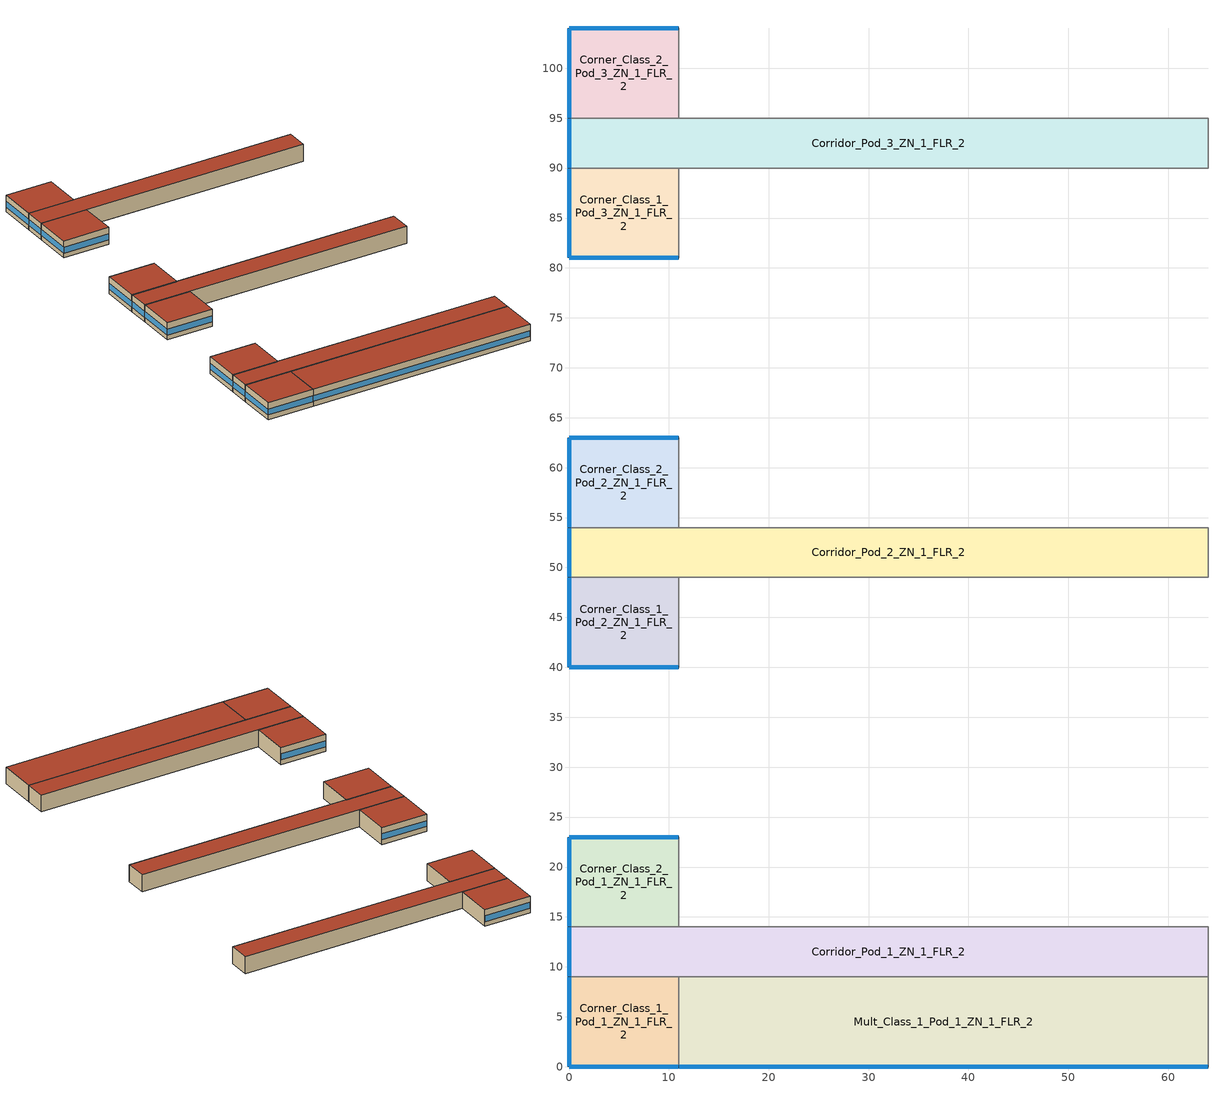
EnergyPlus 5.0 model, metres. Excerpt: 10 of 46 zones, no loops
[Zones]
Corner_Class_1_Pod_1_ZN_1_FLR_2
 floor to Corner_Class_1_Pod_1_ZN_1_FLR_1 (INT-FLOOR-TOPSIDE): 0,9 11,9 11,0 0,0 z4
 wall outside (Steel Frame Non-res Ext Wall): 0,9 0,0 11,0 z4:8
 wall to Mult_Class_1_Pod_1_ZN_1_FLR_2 (int-walls): 11,0 11,9 z4:8
 wall to Corridor_Pod_1_ZN_1_FLR_2 (int-walls): 11,9 0,9 z4:8
 window (Window Non-res Fixed): 0.05,0 10.95,0 z5.1:6.51; 0,8.95 0,0.05 z5.1:6.52
 roof outside (IEAD Non-res Roof): 0,0 11,0 11,9 0,9 z8
Corner_Class_1_Pod_2_ZN_1_FLR_2
 floor to Corner_Class_1_Pod_2_ZN_1_FLR_1 (INT-FLOOR-TOPSIDE): 0,49 11,49 11,40 0,40 z4
 wall outside (Steel Frame Non-res Ext Wall): 0,49 0,40 11,40 z4:8
 wall to Mult_Class_1_Pod_2_ZN_1_FLR_2 (int-walls): 11,40 11,49 z4:8
 wall to Corridor_Pod_2_ZN_1_FLR_2 (int-walls): 11,49 0,49 z4:8
 window (Window Non-res Fixed): 0.05,40 10.95,40 z5.1:6.51; 0,48.95 0,40.05 z5.1:6.52
 roof outside (IEAD Non-res Roof): 0,40 11,40 11,49 0,49 z8
Corner_Class_1_Pod_3_ZN_1_FLR_2
 floor to Corner_Class_1_Pod_3_ZN_1_FLR_1 (INT-FLOOR-TOPSIDE): 0,90 11,90 11,81 0,81 z4
 wall outside (Steel Frame Non-res Ext Wall): 0,90 0,81 11,81 z4:8
 wall to Mult_Class_1_Pod_3_ZN_1_FLR_2 (int-walls): 11,81 11,90 z4:8
 wall to Corridor_Pod_3_ZN_1_FLR_2 (int-walls): 11,90 0,90 z4:8
 window (Window Non-res Fixed): 0.05,81 10.95,81 z5.1:6.51; 0,89.95 0,81.05 z5.1:6.52
 roof outside (IEAD Non-res Roof): 0,81 11,81 11,90 0,90 z8
Corner_Class_2_Pod_1_ZN_1_FLR_2
 floor to Corner_Class_2_Pod_1_ZN_1_FLR_1 (INT-FLOOR-TOPSIDE): 0,23 11,23 11,14 0,14 z4
 wall outside (Steel Frame Non-res Ext Wall): 11,23 0,23 0,14 z4:8
 wall to Corridor_Pod_1_ZN_1_FLR_2 (int-walls): 0,14 11,14 z4:8
 wall to Mult_Class_2_Pod_1_ZN_1_FLR_2 (int-walls): 11,14 11,23 z4:8
 window (Window Non-res Fixed): 10.95,23 0.05,23 z5.1:6.51; 0,22.95 0,14.05 z5.1:6.52
 roof outside (IEAD Non-res Roof): 0,14 11,14 11,23 0,23 z8
Corner_Class_2_Pod_2_ZN_1_FLR_2
 floor to Corner_Class_2_Pod_2_ZN_1_FLR_1 (INT-FLOOR-TOPSIDE): 0,63 11,63 11,54 0,54 z4
 wall outside (Steel Frame Non-res Ext Wall): 11,63 0,63 0,54 z4:8
 wall to Corridor_Pod_2_ZN_1_FLR_2 (int-walls): 0,54 11,54 z4:8
 wall to Mult_Class_2_Pod_2_ZN_1_FLR_2 (int-walls): 11,54 11,63 z4:8
 window (Window Non-res Fixed): 10.95,63 0.05,63 z5.1:6.51; 0,62.95 0,54.05 z5.1:6.52
 roof outside (IEAD Non-res Roof): 0,54 11,54 11,63 0,63 z8
Corner_Class_2_Pod_3_ZN_1_FLR_2
 floor to Corner_Class_2_Pod_3_ZN_1_FLR_1 (INT-FLOOR-TOPSIDE): 0,104 11,104 11,95 0,95 z4
 wall outside (Steel Frame Non-res Ext Wall): 11,104 0,104 0,95 z4:8
 wall to Corridor_Pod_3_ZN_1_FLR_2 (int-walls): 0,95 11,95 z4:8
 wall to Mult_Class_2_Pod_3_ZN_1_FLR_2 (int-walls): 11,95 11,104 z4:8
 window (Window Non-res Fixed): 10.95,104 0.05,104 z5.1:6.51; 0,103.95 0,95.05 z5.1:6.52
 roof outside (IEAD Non-res Roof): 0,95 11,95 11,104 0,104 z8
Corridor_Pod_1_ZN_1_FLR_2
 floor to Corridor_Pod_1_ZN_1_FLR_1 (INT-FLOOR-TOPSIDE): 0,14 64,14 64,9 0,9 z4
 wall outside (Steel Frame Non-res Ext Wall): 0,14 0,9 z4:8
 wall to Mult_Class_1_Pod_1_ZN_1_FLR_2 (int-walls): 11,9 64,9 z4:8
 wall to Lobby_ZN_1_FLR_2 (int-walls): 64,9 64,14 z4:8
 wall to Mult_Class_2_Pod_1_ZN_1_FLR_2 (int-walls): 64,14 11,14 z4:8
 window (Window Non-res Fixed): 0,13.95 0,9.05 z5.1:6.53
 roof outside (IEAD Non-res Roof): 0,9 64,9 64,14 0,14 z8
Corridor_Pod_2_ZN_1_FLR_2
 floor to Corridor_Pod_2_ZN_1_FLR_1 (INT-FLOOR-TOPSIDE): 0,54 64,54 64,49 0,49 z4
 wall outside (Steel Frame Non-res Ext Wall): 0,54 0,49 z4:8
 wall to Mult_Class_1_Pod_2_ZN_1_FLR_2 (int-walls): 11,49 64,49 z4:8
 wall to Main_Corridor_ZN_1_FLR_2 (int-walls): 64,49 64,54 z4:8
 wall to Mult_Class_2_Pod_2_ZN_1_FLR_2 (int-walls): 64,54 11,54 z4:8
 window (Window Non-res Fixed): 0,53.95 0,49.05 z5.1:6.53
 roof outside (IEAD Non-res Roof): 0,49 64,49 64,54 0,54 z8
Corridor_Pod_3_ZN_1_FLR_2
 floor to Corridor_Pod_3_ZN_1_FLR_1 (INT-FLOOR-TOPSIDE): 0,95 64,95 64,90 0,90 z4
 wall outside (Steel Frame Non-res Ext Wall): 0,95 0,90 z4:8
 wall to Mult_Class_1_Pod_3_ZN_1_FLR_2 (int-walls): 11,90 64,90 z4:8
 wall to Bathrooms_ZN_1_FLR_2 (int-walls): 64,90 64,95 z4:8
 wall to Mult_Class_2_Pod_3_ZN_1_FLR_2 (int-walls): 64,95 11,95 z4:8
 window (Window Non-res Fixed): 0,94.95 0,90.05 z5.1:6.53
 roof outside (IEAD Non-res Roof): 0,90 64,90 64,95 0,95 z8
Mult_Class_1_Pod_1_ZN_1_FLR_2
 floor to Mult_Class_1_Pod_1_ZN_1_FLR_1 (INT-FLOOR-TOPSIDE): 11,9 64,9 64,0 11,0 z4
 wall outside (Steel Frame Non-res Ext Wall): 11,0 64,0 z4:8
 wall to Lobby_ZN_1_FLR_2 (int-walls): 64,0 64,9 z4:8
 window (Window Non-res Fixed): 11.05,0 63.95,0 z5.1:6.5
 roof outside (IEAD Non-res Roof): 11,0 64,0 64,9 11,9 z8
[Building]
Ref Bldg Secondary School New2004_v1.3_5.0: North Axis=0; Terrain=City; Loads Convergence Tolerance Value=0.04; Temperature Convergence Tolerance Value=0.2; Solar Distribution=FullInteriorAndExterior; Maximum Number of Warmup Days=25
[Site:Location]
USA NV-LAS VEGAS: Latitude {deg}=36.07; Longitude {deg}=-115.17; Time Zone {hr}=-8; Elevation {m}=664
[SizingPeriod:DesignDay] Barometric Pressure {Pa}=93598; Rain {0-no,1-yes}=0; Snow on ground {0-no,1-yes}=0; Day of Month=21; Daylight Savings Time Indicator=0; Humidity Indicating Type=WetBulb
Name | Maximum Dry-Bulb Temperature {C} | Daily Temp Range {C} | Humidity Indicating Conditions at Maximum Dry-Bulb | Wind Speed {m/s} design conditions vs. traditional 6.71 m/s (15 mph) | Wind Direction {Degrees; N=0, S=180} | Clearness {0.0 to 1.1} | Month | Day Type | Wind Speed {m/s} design conditions vs. traditional 3.35 m/s (7mph)
LAS_VEGAS Ann Htg 99.6% Condns DB | -1.7 | 0 | -1.7 | 3.1 | 240 | 0 | 1 | WinterDesignDay
LAS_VEGAS Ann Clg .4% Condns WB=>MDB | 34.7 | 13.6 | 21.9 |  | 230 | 1 | 7 | SummerDesignDay | 5.3
[Site:WaterMainsTemperature]
Calculation Method=CORRELATION; Annual Average Outdoor Air Temperature {C}=19.48; Maximum Difference In Monthly Average Outdoor Air Temperatures {deltaC}=25.6
[Site:GroundTemperature:BuildingSurface]
18.89, 18.889, 18.895, 20.344, 20.899, 20.929, 20.753, 20.826, 21.013, 20.868, 19.246, 18.923
[Construction]
Steel Frame Non-res Ext Wall: Wood Siding, Steel Frame NonRes Wall Insulation, 1/2IN Gypsum
IEAD Non-res Roof: Roof Membrane, IEAD NonRes Roof Insulation, Metal Decking
int-walls: 1/2IN Gypsum, 1/2IN Gypsum
INT-FLOOR-TOPSIDE: MAT-CC05 4 HW CONCRETE, CP02 CARPET PAD
Window Non-res Fixed: NonRes Fixed Assembly Window
InteriorFurnishings: Std Wood 6inch
[Material] Thermal Absorptance=0.9
Name | Roughness | Thickness {m} | Conductivity {W/m-K} | Density {kg/m3} | Specific Heat {J/kg-K} | Solar Absorptance | Visible Absorptance | Density | Specific Heat | Visible Absorptance! Common Materials
Steel Frame NonRes Wall Insulation | MediumRough | 0.0539159 | 0.049 | 265 | 836.8 | 0.7 | 0.7
IEAD NonRes Roof Insulation | MediumRough | 0.124663 | 0.049 |  |  | 0.7 | 0.7 | 265 | 836.8
Std Wood 6inch | MediumSmooth | 0.15 | 0.12 | 540 | 1210 | 0.7 |  |  |  | 0.7
Wood Siding | MediumSmooth | 0.01 | 0.11 | 544.62 | 1210 | 0.78 | 0.78
1/2IN Gypsum | Smooth | 0.0127 | 0.16 | 784.9 | 830 | 0.92 | 0.92
Roof Membrane | VeryRough | 0.0095 | 0.16 | 1121.29 | 1460 | 0.7 | 0.7
Metal Decking | MediumSmooth | 0.0015 | 45.006 | 7680 | 418.4 | 0.7 | 0.3
MAT-CC05 4 HW CONCRETE | Rough | 0.1016 | 1.311 | 2240 | 836.8 | 0.7 | 0.7
[WindowMaterial:SimpleGlazingSystem]
NonRes Fixed Assembly Window: U-Factor=3.23646; Solar Heat Gain Coefficient=0.25
[Material:NoMass]
CP02 CARPET PAD: Roughness=VeryRough; Thermal Resistance {(m2-K)/W}=0.2165; Thermal Absorptance=0.9; Solar Absorptance=0.7; Visible Absorptance=0.8
[Zone] Type=1; Multiplier=1; Part of Total Floor Area=Yes
Corner_Class_1_Pod_1_ZN_1_FLR_2; Corner_Class_1_Pod_2_ZN_1_FLR_2; Corner_Class_1_Pod_3_ZN_1_FLR_2; Corner_Class_2_Pod_1_ZN_1_FLR_2; Corner_Class_2_Pod_2_ZN_1_FLR_2; Corner_Class_2_Pod_3_ZN_1_FLR_2; Corridor_Pod_1_ZN_1_FLR_2; Corridor_Pod_2_ZN_1_FLR_2; Corridor_Pod_3_ZN_1_FLR_2; Mult_Class_1_Pod_1_ZN_1_FLR_2
[People] Schedule=BLDG_OCC_SCH; Number of People Calculation Method=Area/Person; Fraction Radiant=0.3; User Specified Sensible Fraction=AUTOCALCULATE; Activity Level Schedule=ACTIVITY_SCH; Enable ASHRAE 55 Comfort Warnings=No; MRT Calculation=ZoneAveraged; Work Efficiency Schedule=WORK_EFF_SCH; Clothing Schedule=CLOTHING_SCH; Air Velocity Schedule=AIR_VELO_SCH; Thermal Comfort Report=FANGER
Name | Zone | Zone Area per Person
Corner_Class_1_Pod_1_ZN_1_FLR_2 People | Corner_Class_1_Pod_1_ZN_1_FLR_2 | 4
Corner_Class_1_Pod_2_ZN_1_FLR_2 People | Corner_Class_1_Pod_2_ZN_1_FLR_2 | 4
Corner_Class_1_Pod_3_ZN_1_FLR_2 People | Corner_Class_1_Pod_3_ZN_1_FLR_2 | 4
Corner_Class_2_Pod_1_ZN_1_FLR_2 People | Corner_Class_2_Pod_1_ZN_1_FLR_2 | 4
Corner_Class_2_Pod_2_ZN_1_FLR_2 People | Corner_Class_2_Pod_2_ZN_1_FLR_2 | 4
Corner_Class_2_Pod_3_ZN_1_FLR_2 People | Corner_Class_2_Pod_3_ZN_1_FLR_2 | 4
Corridor_Pod_1_ZN_1_FLR_2 People | Corridor_Pod_1_ZN_1_FLR_2 | 10
Corridor_Pod_2_ZN_1_FLR_2 People | Corridor_Pod_2_ZN_1_FLR_2 | 10
Corridor_Pod_3_ZN_1_FLR_2 People | Corridor_Pod_3_ZN_1_FLR_2 | 10
Mult_Class_1_Pod_1_ZN_1_FLR_2 People | Mult_Class_1_Pod_1_ZN_1_FLR_2 | 4
[Lights] Schedule=BLDG_LIGHT_SCH; Design Level Calculation Method=Watts/Area; Return Air Fraction=0; Fraction Radiant=0.37; Fraction Visible=0.2; Fraction Replaceable=1; Return Air Fraction is Calculated from Plenum Temperature=No
Name | Zone | Watts per Zone Area {W/m2}
Corner_Class_1_Pod_1_ZN_1_FLR_2_Lights | Corner_Class_1_Pod_1_ZN_1_FLR_2 | 15.06
Corner_Class_1_Pod_2_ZN_1_FLR_2_Lights | Corner_Class_1_Pod_2_ZN_1_FLR_2 | 15.06
Corner_Class_1_Pod_3_ZN_1_FLR_2_Lights | Corner_Class_1_Pod_3_ZN_1_FLR_2 | 15.06
Corner_Class_2_Pod_1_ZN_1_FLR_2_Lights | Corner_Class_2_Pod_1_ZN_1_FLR_2 | 15.06
Corner_Class_2_Pod_2_ZN_1_FLR_2_Lights | Corner_Class_2_Pod_2_ZN_1_FLR_2 | 15.06
Corner_Class_2_Pod_3_ZN_1_FLR_2_Lights | Corner_Class_2_Pod_3_ZN_1_FLR_2 | 15.06
Corridor_Pod_1_ZN_1_FLR_2_Lights | Corridor_Pod_1_ZN_1_FLR_2 | 5.38
Corridor_Pod_2_ZN_1_FLR_2_Lights | Corridor_Pod_2_ZN_1_FLR_2 | 5.38
Corridor_Pod_3_ZN_1_FLR_2_Lights | Corridor_Pod_3_ZN_1_FLR_2 | 5.38
Mult_Class_1_Pod_1_ZN_1_FLR_2_Lights | Mult_Class_1_Pod_1_ZN_1_FLR_2 | 15.06
[ElectricEquipment] Schedule=BLDG_EQUIP_SCH; Design Level Calculation Method=Watts/Area; Fraction Latent=0; Fraction Radiant=0.5; Fraction Lost=0
Name | Zone | Watts per Zone Floor Area {W/m2}
Corner_Class_1_Pod_1_ZN_1_FLR_2_PlugMisc_Equip | Corner_Class_1_Pod_1_ZN_1_FLR_2 | 10
Corner_Class_1_Pod_2_ZN_1_FLR_2_PlugMisc_Equip | Corner_Class_1_Pod_2_ZN_1_FLR_2 | 10
Corner_Class_1_Pod_3_ZN_1_FLR_2_PlugMisc_Equip | Corner_Class_1_Pod_3_ZN_1_FLR_2 | 10
Corner_Class_2_Pod_1_ZN_1_FLR_2_PlugMisc_Equip | Corner_Class_2_Pod_1_ZN_1_FLR_2 | 10
Corner_Class_2_Pod_2_ZN_1_FLR_2_PlugMisc_Equip | Corner_Class_2_Pod_2_ZN_1_FLR_2 | 10
Corner_Class_2_Pod_3_ZN_1_FLR_2_PlugMisc_Equip | Corner_Class_2_Pod_3_ZN_1_FLR_2 | 10
Corridor_Pod_1_ZN_1_FLR_2_PlugMisc_Equip | Corridor_Pod_1_ZN_1_FLR_2 | 4
Corridor_Pod_2_ZN_1_FLR_2_PlugMisc_Equip | Corridor_Pod_2_ZN_1_FLR_2 | 4
Corridor_Pod_3_ZN_1_FLR_2_PlugMisc_Equip | Corridor_Pod_3_ZN_1_FLR_2 | 4
Mult_Class_1_Pod_1_ZN_1_FLR_2_PlugMisc_Equip | Mult_Class_1_Pod_1_ZN_1_FLR_2 | 10
[Exterior:Lights]
Exterior Facade Lighting: Schedule=ALWAYS_ON; Design Level=17927; Control Option=AstronomicalClock
[ZoneInfiltration:DesignFlowRate] Schedule=INFIL_SCH; Design Volume Flow Rate Calculation Method=Flow/ExteriorWallArea; Flow per Exterior Surface Area {m3/s/m2}=0.000302; Constant Term Coefficient=1; Temperature Term Coefficient=0; Velocity Term Coefficient=0; Velocity Squared Term Coefficient=0
Name | Zone
Corner_Class_1_Pod_1_ZN_1_FLR_2_Infiltration | Corner_Class_1_Pod_1_ZN_1_FLR_2
Corner_Class_1_Pod_2_ZN_1_FLR_2_Infiltration | Corner_Class_1_Pod_2_ZN_1_FLR_2
Corner_Class_1_Pod_3_ZN_1_FLR_2_Infiltration | Corner_Class_1_Pod_3_ZN_1_FLR_2
Corner_Class_2_Pod_1_ZN_1_FLR_2_Infiltration | Corner_Class_2_Pod_1_ZN_1_FLR_2
Corner_Class_2_Pod_2_ZN_1_FLR_2_Infiltration | Corner_Class_2_Pod_2_ZN_1_FLR_2
Corner_Class_2_Pod_3_ZN_1_FLR_2_Infiltration | Corner_Class_2_Pod_3_ZN_1_FLR_2
Corridor_Pod_1_ZN_1_FLR_2_Infiltration | Corridor_Pod_1_ZN_1_FLR_2
Corridor_Pod_2_ZN_1_FLR_2_Infiltration | Corridor_Pod_2_ZN_1_FLR_2
Corridor_Pod_3_ZN_1_FLR_2_Infiltration | Corridor_Pod_3_ZN_1_FLR_2
Mult_Class_1_Pod_1_ZN_1_FLR_2_Infiltration | Mult_Class_1_Pod_1_ZN_1_FLR_2
[InternalMass] Construction=InteriorFurnishings
Name | Zone | Surface Area
Corner_Class_1_Pod_1_ZN_1_FLR_2 Internal Mass | Corner_Class_1_Pod_1_ZN_1_FLR_2 | 198
Corner_Class_1_Pod_2_ZN_1_FLR_2 Internal Mass | Corner_Class_1_Pod_2_ZN_1_FLR_2 | 198
Corner_Class_1_Pod_3_ZN_1_FLR_2 Internal Mass | Corner_Class_1_Pod_3_ZN_1_FLR_2 | 198
Corner_Class_2_Pod_1_ZN_1_FLR_2 Internal Mass | Corner_Class_2_Pod_1_ZN_1_FLR_2 | 198
Corner_Class_2_Pod_2_ZN_1_FLR_2 Internal Mass | Corner_Class_2_Pod_2_ZN_1_FLR_2 | 198
Corner_Class_2_Pod_3_ZN_1_FLR_2 Internal Mass | Corner_Class_2_Pod_3_ZN_1_FLR_2 | 198
Corridor_Pod_1_ZN_1_FLR_2 Internal Mass | Corridor_Pod_1_ZN_1_FLR_2 | 640
Corridor_Pod_2_ZN_1_FLR_2 Internal Mass | Corridor_Pod_2_ZN_1_FLR_2 | 640
Corridor_Pod_3_ZN_1_FLR_2 Internal Mass | Corridor_Pod_3_ZN_1_FLR_2 | 640
Mult_Class_1_Pod_1_ZN_1_FLR_2 Internal Mass | Mult_Class_1_Pod_1_ZN_1_FLR_2 | 954
[Schedule:Compact]
ALWAYS_ON: Through: 12/31, For: AllDays, Until: 24:00, 1
BLDG_EQUIP_SCH: Through: 6/30, For: Weekdays SummerDesignDay, Until: 08:00, 0.35, Until: 17:00, 0.95, Until: 24:00, 0.35, For: AllOtherDays, Until: 24:00, 0.35, Through: 9/1, For: Weekdays SummerDesignDay, Until: 08:00, 0.25, Until: 17:00, 0.5, Until: 24:00, 0.25, For: AllOtherDays, Until: 24:00, 0.25, Through: 12/31, For: Weekdays SummerDesignDay, Until: 08:00, 0.35, Until: 17:00, 0.95, Until: 24:00, 0.35, For: AllOtherDays, Until: 24:00, 0.35
BLDG_LIGHT_SCH: Through: 6/30, For: Weekdays SummerDesignDay, Until: 07:00, 0.1773, Until: 21:00, 0.9, Until: 24:00, 0.1773, For: AllOtherDays, Until: 24:00, 0.1773, Through: 9/1, For: Weekdays SummerDesignDay, Until: 08:00, 0.1773, Until: 20:00, 0.5, Until: 24:00, 0.1773, For: AllOtherDays, Until: 24:00, 0.1773, Through: 12/31, For: Weekdays SummerDesignDay, Until: 07:00, 0.1773, Until: 21:00, 0.9, Until: 24:00, 0.1773, For: AllOtherDays, Until: 24:00, 0.1773
BLDG_OCC_SCH: Through: 6/30, For: Weekdays SummerDesignDay, Until: 08:00, 0, Until: 16:00, 0.7, Until: 21:00, 0.15, Until: 24:00, 0, For: AllOtherDays, Until: 24:00, 0, Through: 9/1, For: Weekdays SummerDesignDay, Until: 08:00, 0, Until: 21:00, 0.15, Until: 24:00, 0, For: AllOtherDays, Until: 24:00, 0, Through: 12/31, For: Weekdays SummerDesignDay, Until: 08:00, 0, Until: 16:00, 0.7, Until: 21:00, 0.15, Until: 24:00, 0, For: AllOtherDays, Until: 24:00, 0
INFIL_SCH: Through: 12/31, For: AllDays, Until: 07:00, 1, Until: 21:00, 0.5, Until: 24:00, 1
ACTIVITY_SCH: Through: 12/31, For: AllDays, Until: 24:00, 120
AIR_VELO_SCH: Through: 12/31, For: AllDays, Until: 24:00, 0.2
CLOTHING_SCH: Through: 04/30, For: AllDays, Until: 24:00, 1.1, Through: 09/30, For: AllDays, Until: 24:00, 0.6, Through: 12/31, For: AllDays, Until: 24:00, 1.1
WORK_EFF_SCH: Through: 12/31, For: AllDays, Until: 24:00, 0
